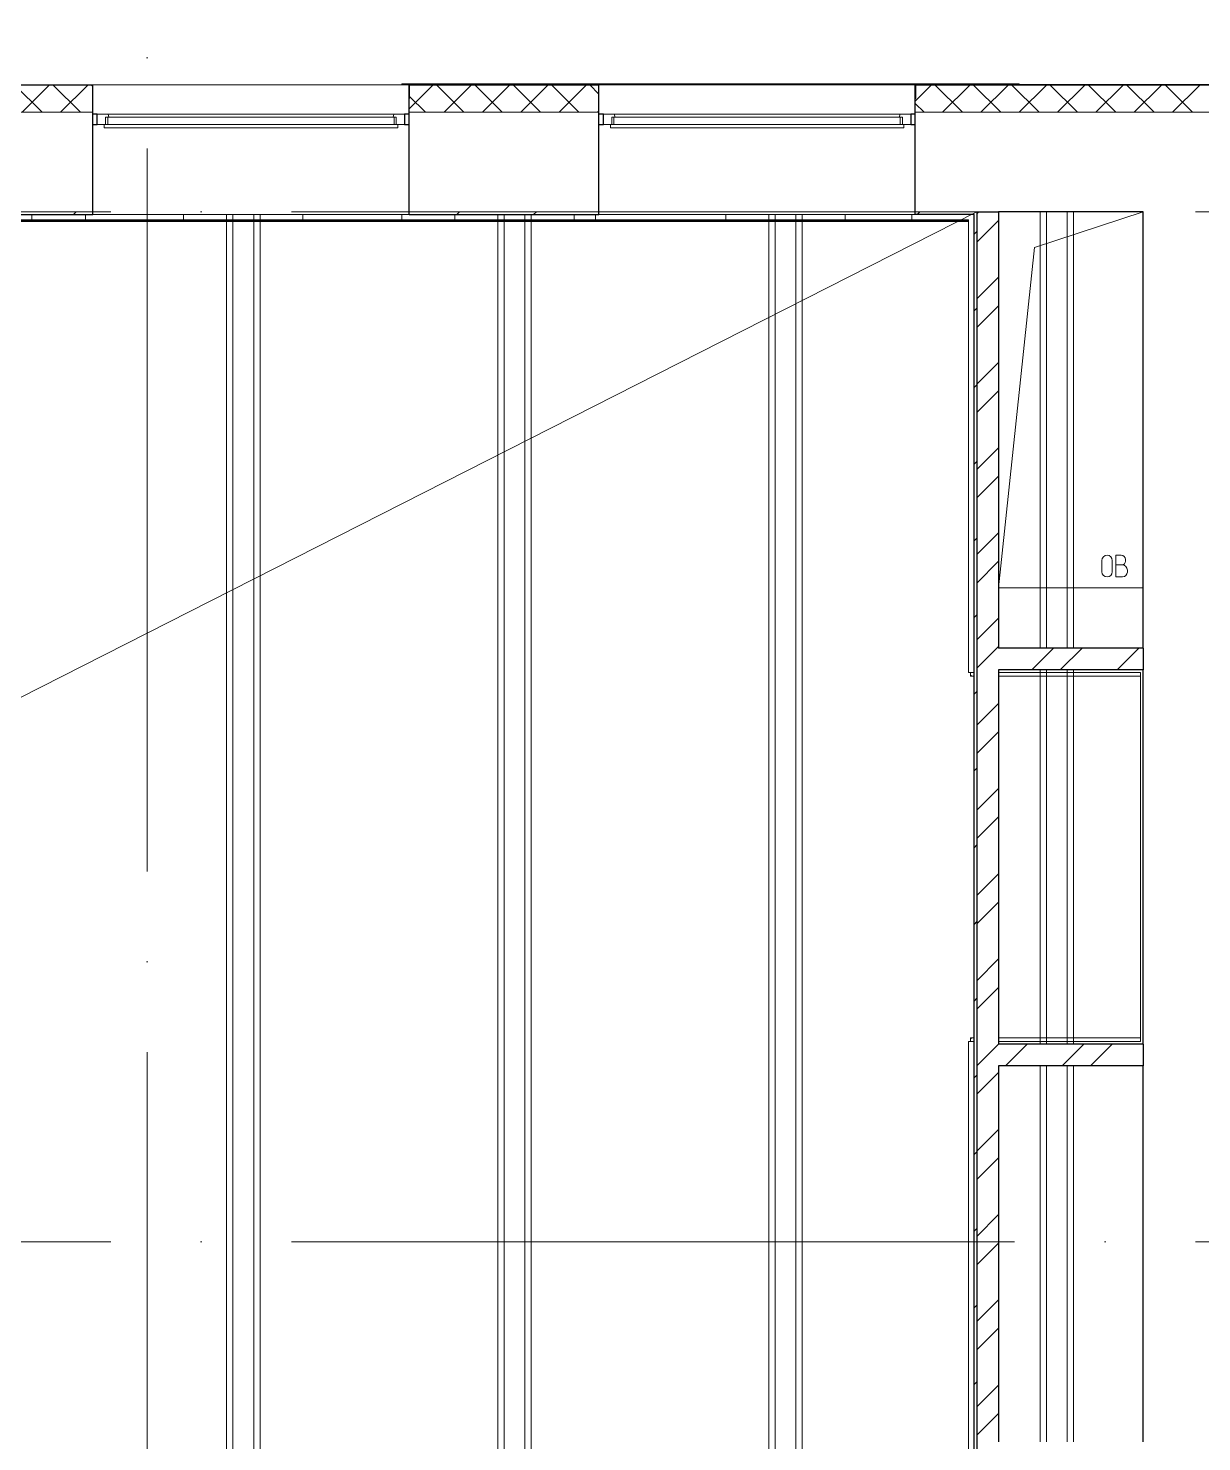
# Model space of a CAD drawing. Header units: millimetres. Extents: x -259809 to 472825, y -397243 to 31861.
# Drawn here: x 268364 to 274856, y -330257 to -322437 of the extents above; entities that cross this region are included whole.
import ezdxf

# ---------------------------------------------------------------- set-up
doc = ezdxf.new("R2010")
doc.units = ezdxf.units.MM
doc.linetypes.add('ADSK_Линия сетки', pattern=[25, 20, -2.5, 0, -2.5])
doc.linetypes.add('ADSK_Сверху', pattern=[450, 300, -150])
for name, color, linetype, lineweight in [('_ Окна', 252, 'Continuous', 30), ('Линии', 7, 'Continuous', 9), ('Ограждение', 252, 'Continuous', 9), ('Окна', 252, 'Continuous', 9), ('Оси', 252, 'Continuous', 9), ('Перекрытие', 252, 'Continuous', 18), ('Стены внутренние', 252, 'Continuous', 18), ('Стены наружные', 252, 'Continuous', 18), ('Стены штриховка', 7, 'Continuous', 9)]:
    doc.layers.add(name, color=color, linetype=linetype, lineweight=lineweight)

# ---------------------------------------------------------------- blocks, each defined once
blk = doc.blocks.new('Перекрытия 2 - Перекрытия 1-1699410-3 этаж копия 1')
at = {"layer": 'Перекрытие', "ltscale": 100}
for p, q in [((-9123.5, 26745.3), (-9123.5, 26710.3)), ((-8283.5, 26745.3), (-8283.5, 26710.3)), ((-8046, 26745.3), (-8046, 26710.3)), ((-8011, 26745.3), (-8011, 26710.3)), ((-7896, 26745.3), (-7896, 26710.3)), ((-7861, 26745.3), (-7861, 26710.3)), ((-7623.5, 26745.3), (-7623.5, 26710.3)), ((-6783.5, 26745.3), (-6783.5, 26710.3)), ((-6546, 26745.3), (-6546, 26710.3)), ((-6511, 26745.3), (-6511, 26710.3)), ((-6396, 26745.3), (-6396, 26710.3)), ((-6361, 26745.3), (-6361, 26710.3)), ((-6123.5, 26745.3), (-6123.5, 26710.3)), ((-5283.5, 26745.3), (-5283.5, 26710.3)), ((-5046, 26745.3), (-5046, 26710.3)), ((-5011, 26745.3), (-5011, 26710.3)), ((-4896, 26745.3), (-4896, 26710.3)), ((-4861, 26745.3), (-4861, 26710.3)), ((-4623.5, 26745.3), (-4623.5, 26710.3)), ((-3546, 26760.3), (-3546, 24345.3)), ((-3511, 26760.3), (-3511, 24345.3)), ((-3396, 26760.3), (-3396, 24345.3)), ((-3361, 26760.3), (-3361, 24345.3)), ((-8046, 26705.3), (-8046, 15415.3)), ((-8011, 26705.3), (-8011, 15415.3)), ((-7896, 26705.3), (-7896, 15415.3)), ((-7861, 26705.3), (-7861, 15415.3)), ((-6546, 26705.3), (-6546, 15415.3)), ((-6511, 26705.3), (-6511, 15415.3)), ((-6396, 26705.3), (-6396, 15415.3)), ((-6361, 26705.3), (-6361, 15415.3)), ((-5046, 26705.3), (-5046, 15415.3)), ((-5011, 26705.3), (-5011, 15415.3)), ((-4896, 26705.3), (-4896, 15415.3)), ((-4861, 26705.3), (-4861, 15415.3)), ((-3546, 24225.3), (-3546, 22155.3)), ((-3511, 24225.3), (-3511, 22155.3)), ((-3396, 24225.3), (-3396, 22155.3)), ((-3361, 24225.3), (-3361, 22155.3)), ((-3546, 22035.3), (-3546, 19955.3)), ((-3511, 22035.3), (-3511, 19955.3)), ((-3396, 22035.3), (-3396, 19955.3)), ((-3361, 22035.3), (-3361, 19955.3))]:
    blk.add_line(p, q, dxfattribs=at)
blk = doc.blocks.new('3 этаж')
at = {"layer": '_ Окна', "color": 251, "true_color": 0x636466}
for p, q in [((268746.4, 29776.6), (268721.4, 29776.6)), ((268721.4, 29718.6), (268746.4, 29718.6)), ((268746.4, 29718.6), (268746.4, 29776.6)), ((270471.4, 29776.6), (270446.4, 29776.6)), ((270446.4, 29776.6), (270446.4, 29718.6)), ((270446.4, 29718.6), (270471.4, 29718.6)), ((271546.4, 29776.6), (271521.4, 29776.6)), ((271521.4, 29718.6), (271546.4, 29718.6)), ((271546.4, 29718.6), (271546.4, 29776.6)), ((273271.4, 29776.6), (273246.4, 29776.6)), ((273246.4, 29776.6), (273246.4, 29718.6)), ((273246.4, 29718.6), (273271.4, 29718.6))]:
    blk.add_line(p, q, dxfattribs=at)
at = {"layer": '_ Окна', "color": 251, "lineweight": 18, "true_color": 0x636466}
for p, q in [((268805.8, 29776.6), (268746.4, 29776.6)), ((268746.4, 29776.6), (268746.4, 29718.6)), ((268746.4, 29718.6), (268784.4, 29718.6)), ((268792.4, 29718.6), (268792.4, 29759.6)), ((268792.4, 29759.6), (268804.4, 29759.6)), ((268810.4, 29759.6), (268805.8, 29776.6)), ((270386.9, 29776.6), (270382.4, 29759.6)), ((270446.4, 29776.6), (270386.9, 29776.6)), ((270388.4, 29759.6), (270400.4, 29759.6)), ((270400.4, 29759.6), (270400.4, 29718.6)), ((270408.4, 29718.6), (270446.4, 29718.6)), ((270446.4, 29718.6), (270446.4, 29776.6)), ((271605.8, 29776.6), (271546.4, 29776.6)), ((271546.4, 29776.6), (271546.4, 29718.6)), ((271546.4, 29718.6), (271584.4, 29718.6)), ((271592.4, 29718.6), (271592.4, 29759.6)), ((271592.4, 29759.6), (271604.4, 29759.6)), ((271610.4, 29759.6), (271605.8, 29776.6)), ((273186.9, 29776.6), (273182.4, 29759.6)), ((273246.4, 29776.6), (273186.9, 29776.6)), ((273188.4, 29759.6), (273200.4, 29759.6)), ((273200.4, 29759.6), (273200.4, 29718.6)), ((273208.4, 29718.6), (273246.4, 29718.6)), ((273246.4, 29718.6), (273246.4, 29776.6))]:
    blk.add_line(p, q, dxfattribs=at)
at = {"layer": 'Линии', "color": 251, "linetype": 'ADSK_Сверху', "ltscale": 200, "true_color": 0x636466}
blk.add_line((251171.4, 17836.6), (273611.4, 29236.6), dxfattribs=at)
at = {"layer": 'Линии', "color": 251, "lineweight": 18, "ltscale": 200, "true_color": 0x636466}
for p, q in [((274531.4, 29236.6), (273931.1, 29038.9)), ((273731.4, 27156.6), (273931.1, 29038.9)), ((274303.4, 27244.8), (274303.4, 27307.4)), ((274360.8, 27244.8), (274360.8, 27307.4)), ((274410.9, 27336.1), (274380.9, 27336.1)), ((274380.9, 27336.1), (274380.9, 27216.1)), ((274434.3, 27302.8), (274434.3, 27312.8)), ((274414.3, 27282.8), (274380.9, 27282.8)), ((274380.9, 27216.1), (274417.6, 27216.1)), ((274444.3, 27242.8), (274444.3, 27252.8)), ((274531.4, 27156.6), (273731.4, 27156.6))]:
    blk.add_line(p, q, dxfattribs=at)
at = {"layer": 'Линии', "color": 251, "lineweight": 18, "true_color": 0x636466}
for centre, radius, start, end in [((274332.1, 27307.4), 28.7, 0, 180), ((274410.9, 27312.8), 23.3, 0, 90), ((274414.3, 27302.8), 20, 270, 0), ((274332.1, 27244.8), 28.7, 180, 0), ((274414.3, 27252.8), 30, 0, 90), ((274417.6, 27242.8), 26.7, 270, 0)]:
    blk.add_arc(centre, radius, start, end, dxfattribs=at)
at = {"layer": 'Ограждение', "color": 251, "true_color": 0x636466}
for p, q in [((273576.4, 26686.6), (273576.4, 26666.6)), ((273576.4, 26666.6), (273596.4, 26666.6)), ((273731.4, 26666.6), (274516.4, 26666.6)), ((273576.4, 24666.6), (273576.4, 24646.6)), ((273596.4, 24666.6), (273576.4, 24666.6)), ((274516.4, 24666.6), (273731.4, 24666.6))]:
    blk.add_line(p, q, dxfattribs=at)
for points, knots in [([(273576.4, 26666.6), (273576.4, 26666.6), (273576.4, 26666.6), (273576.7, 26666.9), (273577, 26667.2), (273577.3, 26667.5), (273577.6, 26667.8), (273577.9, 26668.1), (273578.3, 26668.5), (273578.8, 26669), (273579.1, 26669.3), (273579.5, 26669.7), (273580.3, 26670.5), (273580.9, 26671.1), (273581.4, 26671.6)], [0, 0, 0, 0, 0.166667, 0.25, 0.333333, 0.416667, 0.458333, 0.5, 0.583333, 0.666667, 0.708333, 0.75, 0.833333, 1, 1, 1, 1]), ([(273581.4, 24661.6), (273580.9, 24662), (273580.3, 24662.6), (273579.4, 24663.5), (273578.9, 24664), (273578.6, 24664.3), (273578.2, 24664.7), (273577.9, 24665), (273577.6, 24665.3), (273577.3, 24665.6), (273577, 24665.9), (273576.7, 24666.2), (273576.4, 24666.5), (273576.4, 24666.6), (273576.4, 24666.6)], [0, 0, 0, 0, 0.166667, 0.25, 0.333333, 0.375, 0.416667, 0.5, 0.541667, 0.583333, 0.666667, 0.75, 0.833333, 1, 1, 1, 1])]:
    blk.add_open_spline(points, degree=3, knots=knots, dxfattribs=at)
at = {"layer": 'Окна', "color": 251, "true_color": 0x636466}
for p, q in [((268784.4, 29718.6), (270408.4, 29718.6)), ((268784.4, 29701.6), (268784.4, 29718.6)), ((268804.4, 29759.6), (270388.4, 29759.6)), ((268804.4, 29718.6), (268804.4, 29759.6)), ((270386.9, 29776.6), (268805.8, 29776.6)), ((270388.4, 29759.6), (270388.4, 29718.6)), ((270408.4, 29718.6), (270408.4, 29701.6)), ((271584.4, 29718.6), (273208.4, 29718.6)), ((271584.4, 29701.6), (271584.4, 29718.6)), ((271604.4, 29759.6), (273188.4, 29759.6)), ((271604.4, 29718.6), (271604.4, 29759.6)), ((273186.9, 29776.6), (271605.8, 29776.6)), ((273188.4, 29759.6), (273188.4, 29718.6)), ((273208.4, 29718.6), (273208.4, 29701.6)), ((270408.4, 29701.6), (268784.4, 29701.6)), ((273208.4, 29701.6), (271584.4, 29701.6))]:
    blk.add_line(p, q, dxfattribs=at)
at = {"layer": 'Оси', "color": 251, "linetype": 'ADSK_Линия сетки', "ltscale": 200, "true_color": 0x636466}
for p, q in [((269021.4, 34587.2), (269021.4, 13336.6)), ((308821.4, 29236.6), (237099.1, 29236.6)), ((308821.4, 23536.6), (237099.1, 23536.6))]:
    blk.add_line(p, q, dxfattribs=at)
at = {"layer": 'Перекрытие', "color": 251, "true_color": 0x636466}
blk.add_line((274531.4, 27156.6), (273731.4, 27156.6), dxfattribs=at)
at = {"layer": 'Стены внутренние', "color": 251, "lineweight": 30, "true_color": 0x636466}
for p, q in [((267651.4, 29938.6), (268721.4, 29938.6)), ((268721.4, 29236.6), (268721.4, 29938.6)), ((270471.4, 29236.6), (270471.4, 29938.6)), ((270471.4, 29938.6), (271521.4, 29938.6)), ((271521.4, 29236.6), (271521.4, 29938.6)), ((273271.4, 29236.6), (273271.4, 29938.6)), ((275501.5, 29938.6), (273271.4, 29938.6)), ((274531.4, 29236.6), (273731.4, 29236.6)), ((274531.4, 26821.6), (274531.4, 29236.6)), ((274531.4, 24631.6), (274531.4, 26701.6)), ((274531.4, 22431.6), (274531.4, 24511.6))]:
    blk.add_line(p, q, dxfattribs=at)
at = {"layer": 'Стены внутренние', "color": 251, "linetype": 'Continuous', "lineweight": 9, "true_color": 0x636466}
for p, q in [((268440.4, 29786.6), (268290.4, 29936.6)), ((268330.9, 29786.6), (268480.9, 29936.6)), ((268652.6, 29786.6), (268502.6, 29936.6)), ((268543, 29786.6), (268693, 29936.6)), ((268719.4, 29931.9), (268714.7, 29936.6)), ((270471.4, 29805.7), (270602.2, 29936.6)), ((270561.7, 29786.6), (270473.4, 29874.9)), ((270773.9, 29786.6), (270623.9, 29936.6)), ((270664.3, 29786.6), (270814.3, 29936.6)), ((270986, 29786.6), (270836, 29936.6)), ((270868.3, 29936.6), (270867.2, 29938.6)), ((270876.5, 29786.6), (271026.5, 29936.6)), ((271011.6, 29938.6), (271010.4, 29936.6)), ((271198.1, 29786.6), (271048.1, 29936.6)), ((271088.6, 29786.6), (271238.6, 29936.6)), ((271410.3, 29786.6), (271260.3, 29936.6)), ((271300.7, 29786.6), (271450.7, 29936.6)), ((271519.4, 29889.6), (271472.4, 29936.6)), ((273271.4, 29848), (273359.9, 29936.6)), ((273271.4, 29908.3), (273273.4, 29908.3)), ((273531.6, 29786.6), (273381.6, 29936.6)), ((273422.1, 29786.6), (273572.1, 29936.6)), ((273743.7, 29786.6), (273593.7, 29936.6)), ((273634.2, 29786.6), (273784.2, 29936.6)), ((273955.9, 29786.6), (273805.9, 29936.6)), ((273827.2, 29938.6), (273826, 29936.6)), ((273846.3, 29786.6), (273996.3, 29936.6)), ((274168, 29786.6), (274018, 29936.6)), ((274058.5, 29786.6), (274208.5, 29936.6)), ((274061.8, 29938.6), (274060.7, 29936.6)), ((274380.1, 29786.6), (274230.1, 29936.6)), ((274270.6, 29786.6), (274420.6, 29936.6)), ((274592.2, 29786.6), (274442.2, 29936.6)), ((274482.7, 29786.6), (274632.7, 29936.6)), ((274804.4, 29786.6), (274654.4, 29936.6)), ((274694.9, 29786.6), (274844.9, 29936.6)), ((274739.8, 29936.6), (274738.6, 29938.6)), ((271512.9, 29786.6), (271521.4, 29795)), ((273319.5, 29786.6), (273271.4, 29834.7))]:
    blk.add_line(p, q, dxfattribs=at)
at = {"layer": 'Стены внутренние', "color": 251, "true_color": 0x636466}
for p, q in [((268721.4, 29938.6), (270471.4, 29938.6)), ((271521.4, 29938.6), (273271.4, 29938.6)), ((268721.4, 29786.6), (267651.4, 29786.6)), ((271521.4, 29786.6), (270471.4, 29786.6)), ((274986.4, 29786.6), (273271.4, 29786.6)), ((267651.4, 29236.6), (268721.4, 29236.6)), ((270471.4, 29236.6), (271521.4, 29236.6)), ((273271.4, 29236.6), (273611.4, 29236.6))]:
    blk.add_line(p, q, dxfattribs=at)
at = {"layer": 'Стены наружные', "color": 251, "true_color": 0x636466}
for p, q in [((270431.4, 29943.6), (273846.3, 29943.6)), ((270431.4, 29938.6), (270431.4, 29943.6)), ((270966.4, 29938.6), (270966.4, 29943.6)), ((271501.4, 29938.6), (271501.4, 29943.6)), ((273846.3, 29938.6), (273846.3, 29943.6)), ((273566.4, 29191.6), (267651.4, 29191.6)), ((268681.4, 29191.6), (268681.4, 29221.6)), ((270471.4, 29221.6), (268721.4, 29221.6)), ((270431.4, 29221.6), (270431.4, 29191.6)), ((271501.4, 29191.6), (271501.4, 29221.6)), ((273271.4, 29221.6), (271521.4, 29221.6)), ((273251.4, 29221.6), (273251.4, 29191.6)), ((273566.4, 29186.6), (273566.4, 29191.6)), ((273566.4, 26686.6), (273566.4, 29181.6)), ((273596.4, 26686.6), (273566.4, 26686.6)), ((274516.4, 26686.6), (273731.4, 26686.6)), ((274516.4, 24646.6), (274516.4, 26686.6)), ((273566.4, 22296.6), (273566.4, 24646.6)), ((273596.4, 24646.6), (273566.4, 24646.6)), ((273731.4, 24646.6), (274516.4, 24646.6))]:
    blk.add_line(p, q, dxfattribs=at)
at = {"layer": 'Стены наружные', "color": 251, "lineweight": 30, "true_color": 0x636466}
for p, q in [((251216.4, 29186.6), (273566.4, 29186.6)), ((273566.4, 29181.6), (251216.4, 29181.6)), ((267651.4, 29221.6), (268721.4, 29221.6)), ((268721.4, 29221.6), (268721.4, 29236.6)), ((270471.4, 29221.6), (270471.4, 29236.6)), ((270471.4, 29221.6), (271521.4, 29221.6)), ((271521.4, 29221.6), (271521.4, 29236.6)), ((273271.4, 29221.6), (273271.4, 29236.6)), ((273596.4, 29221.6), (273271.4, 29221.6)), ((273566.4, 29181.6), (273566.4, 29186.6)), ((273596.4, 17851.6), (273596.4, 29221.6)), ((273611.4, 29236.6), (273611.4, 17836.6)), ((273611.4, 29236.6), (273731.4, 29236.6)), ((273731.4, 29236.6), (273731.4, 26821.6)), ((274531.4, 26821.6), (273731.4, 26821.6)), ((274531.4, 26821.6), (274531.4, 26701.6)), ((274531.4, 26701.6), (273731.4, 26701.6)), ((273731.4, 26701.6), (273731.4, 24631.6)), ((274531.4, 24631.6), (273731.4, 24631.6)), ((274531.4, 24631.6), (274531.4, 24511.6)), ((274531.4, 24511.6), (273731.4, 24511.6)), ((273731.4, 24511.6), (273731.4, 22431.6))]:
    blk.add_line(p, q, dxfattribs=at)
at = {"layer": 'Стены наружные', "color": 251, "linetype": 'Continuous', "lineweight": 9, "true_color": 0x636466}
for p, q in [((268614.4, 29221.6), (268629.4, 29236.6)), ((270735.7, 29221.6), (270750.7, 29236.6)), ((271160, 29221.6), (271175, 29236.6)), ((273281.3, 29221.6), (273296.3, 29236.6)), ((273611.4, 29225.4), (273622.5, 29236.6)), ((273611.4, 29068.3), (273731.4, 29188.3)), ((273596.4, 29112.3), (273611.4, 29127.3)), ((273611.4, 28754), (273731.4, 28874)), ((273596.4, 28688.1), (273611.4, 28703.1)), ((273611.4, 28596.8), (273731.4, 28716.8)), ((273611.4, 28282.5), (273731.4, 28402.5)), ((273596.4, 28263.8), (273611.4, 28278.8)), ((273611.4, 28125.4), (273731.4, 28245.4)), ((273611.4, 27811), (273731.4, 27931)), ((273596.4, 27839.5), (273611.4, 27854.5)), ((273611.4, 27653.9), (273731.4, 27773.9)), ((273611.4, 27339.6), (273731.4, 27459.6)), ((273596.4, 27415.3), (273611.4, 27430.3)), ((273611.4, 27182.4), (273731.4, 27302.4)), ((273596.4, 26991), (273611.4, 27006)), ((273611.4, 26868.1), (273731.4, 26988.1)), ((273722, 26821.6), (273731.4, 26831)), ((273611.4, 26711), (273722, 26821.6)), ((273916.3, 26701.6), (274036.3, 26821.6)), ((274073.4, 26701.6), (274193.4, 26821.6)), ((274387.7, 26701.6), (274507.7, 26821.6)), ((273596.4, 26566.7), (273611.4, 26581.7)), ((273611.4, 26396.7), (273731.4, 26516.7)), ((273611.4, 26239.5), (273731.4, 26359.5)), ((273596.4, 26142.5), (273611.4, 26157.5)), ((273611.4, 25925.2), (273731.4, 26045.2)), ((273611.4, 25768), (273731.4, 25888)), ((273596.4, 25718.2), (273611.4, 25733.2)), ((273611.4, 25453.7), (273731.4, 25573.7)), ((273611.4, 25296.6), (273731.4, 25416.6)), ((273596.4, 25293.9), (273611.4, 25308.9)), ((273611.4, 24982.3), (273731.4, 25102.3)), ((273596.4, 24869.7), (273611.4, 24884.7)), ((273611.4, 24825.1), (273731.4, 24945.1)), ((273612.1, 24511.6), (273732.1, 24631.6)), ((273769.3, 24511.6), (273889.3, 24631.6)), ((274083.6, 24511.6), (274203.6, 24631.6)), ((274240.7, 24511.6), (274360.7, 24631.6)), ((273611.4, 24510.8), (273612.1, 24511.6)), ((273596.4, 24445.4), (273611.4, 24460.4)), ((273611.4, 24353.6), (273731.4, 24473.6)), ((273611.4, 24039.3), (273731.4, 24159.3)), ((273596.4, 24021.2), (273611.4, 24036.2)), ((273611.4, 23882.2), (273731.4, 24002.2)), ((273611.4, 23567.9), (273731.4, 23687.9)), ((273596.4, 23596.9), (273611.4, 23611.9)), ((273611.4, 23410.7), (273731.4, 23530.7)), ((273596.4, 23172.6), (273611.4, 23187.6)), ((273611.4, 23096.4), (273731.4, 23216.4)), ((273611.4, 22939.3), (273731.4, 23059.3)), ((273596.4, 22748.4), (273611.4, 22763.4)), ((273611.4, 22624.9), (273731.4, 22744.9)), ((273611.4, 22467.8), (273731.4, 22587.8))]:
    blk.add_line(p, q, dxfattribs=at)
at = {"layer": 'Стены штриховка', "color": 251, "true_color": 0x636466}
for p, q in [((267653.4, 29936.6), (268719.4, 29936.6)), ((268719.4, 29936.6), (268719.4, 29862.6)), ((270473.4, 29862.6), (270473.4, 29936.6)), ((270473.4, 29936.6), (271519.4, 29936.6)), ((271519.4, 29936.6), (271519.4, 29862.6)), ((273273.4, 29936.6), (274984.4, 29936.6)), ((273273.4, 29862.6), (273273.4, 29936.6)), ((268719.4, 29862.6), (268721.4, 29862.6)), ((270471.4, 29862.6), (270473.4, 29862.6)), ((271519.4, 29862.6), (271521.4, 29862.6)), ((273271.4, 29862.6), (273273.4, 29862.6))]:
    blk.add_line(p, q, dxfattribs=at)
at = {"layer": 'Перекрытие', "color": 251, "true_color": 0x636466}
blk.add_blockref('Перекрытия 2 - Перекрытия 1-1699410-3 этаж копия 1', (277507.3, 2476.3), dxfattribs=at)

msp = doc.modelspace()

# ---------------------------------------------------------------- block references
msp.add_blockref('3 этаж', (0, -352688.9))

doc.saveas('drawing.dxf')
